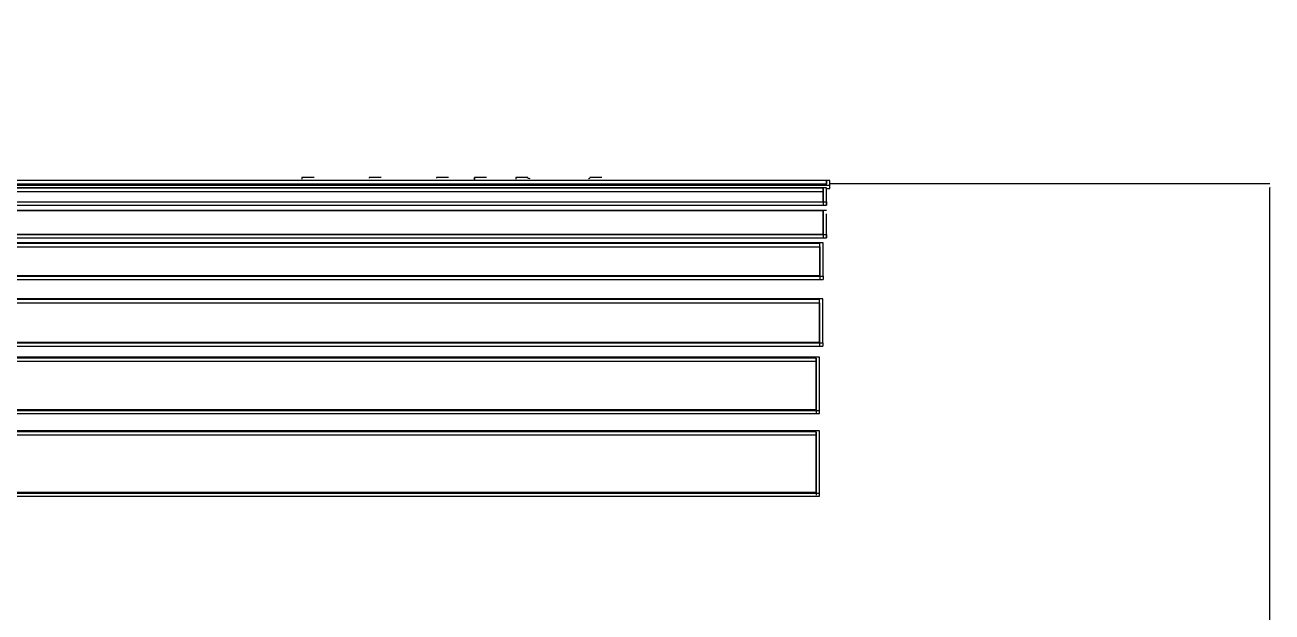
# Model space of a CAD drawing. Header units: millimetres. Extents: x 5231 to 7653, y 7068 to 7959.
# Drawn here: x 6753.39 to 6771.94, y 7416.84 to 7425.57 of the extents above; entities that cross this region are included whole.
import ezdxf

# ---------------------------------------------------------------- set-up
doc = ezdxf.new("R2010")
doc.units = ezdxf.units.MM

msp = doc.modelspace()

# ---------------------------------------------------------------- linework, layer by layer
at = {"color": 7, "linetype": 'Continuous', "lineweight": 25}
for p, q in [((6757.514, 7423.306), (6757.514, 7423.277)), ((6757.694, 7423.306), (6757.514, 7423.306)), ((6758.514, 7423.306), (6758.514, 7423.294)), ((6758.694, 7423.306), (6758.514, 7423.306)), ((6759.514, 7423.306), (6759.514, 7423.293)), ((6759.694, 7423.306), (6759.514, 7423.306)), ((6760.258, 7423.306), (6760.078, 7423.306)), ((6760.078, 7423.261), (6760.078, 7423.306)), ((6760.078, 7423.306), (6760.078, 7423.277)), ((6760.694, 7423.306), (6760.694, 7423.277)), ((6760.873, 7423.306), (6760.694, 7423.306)), ((6761.796, 7423.306), (6761.796, 7423.295)), ((6761.976, 7423.306), (6761.796, 7423.306)), ((6765.316, 7423.148), (6743.183, 7423.149)), ((6765.366, 7423.261), (6743.233, 7423.261)), ((6743.233, 7423.19), (6765.366, 7423.189)), ((6765.266, 7423.146), (6743.233, 7423.146)), ((6765.316, 7423.26), (6743.283, 7423.261)), ((6743.283, 7423.211), (6765.316, 7423.21)), ((6743.283, 7423.191), (6765.316, 7423.191)), ((6765.316, 7423.139), (6765.366, 7423.139)), ((6771.91, 7423.212), (6765.366, 7423.212)), ((6743.183, 7422.94), (6765.316, 7422.94)), ((6743.233, 7423.096), (6765.266, 7423.096)), ((6743.233, 7422.945), (6765.266, 7422.944)), ((6765.316, 7422.891), (6765.316, 7422.944)), ((6765.316, 7422.94), (6765.316, 7422.891)), ((6743.183, 7422.891), (6765.316, 7422.891)), ((6765.316, 7422.814), (6743.183, 7422.815)), ((6765.266, 7422.809), (6743.233, 7422.81)), ((6765.316, 7422.406), (6765.316, 7422.765)), ((6743.183, 7422.455), (6765.316, 7422.455)), ((6743.183, 7422.406), (6765.316, 7422.406)), ((6743.233, 7422.462), (6765.266, 7422.461)), ((6765.316, 7422.455), (6765.316, 7422.406)), ((6765.266, 7422.33), (6743.133, 7422.33)), ((6765.216, 7422.323), (6743.183, 7422.323)), ((6743.183, 7422.274), (6765.216, 7422.273)), ((6743.133, 7421.835), (6765.266, 7421.835)), ((6743.183, 7421.844), (6765.216, 7421.844)), ((6765.266, 7421.835), (6765.266, 7421.786)), ((6743.133, 7421.787), (6765.266, 7421.786)), ((6765.261, 7421.5), (6743.128, 7421.501)), ((6765.211, 7421.491), (6743.178, 7421.491)), ((6743.178, 7421.442), (6765.211, 7421.442)), ((6743.128, 7420.843), (6765.261, 7420.843)), ((6743.128, 7420.794), (6765.261, 7420.794)), ((6743.178, 7420.854), (6765.211, 7420.854)), ((6765.261, 7420.843), (6765.261, 7420.794)), ((6765.211, 7420.63), (6745.201, 7420.63)), ((6765.161, 7420.619), (6745.257, 7420.619)), ((6745.257, 7420.57), (6765.161, 7420.57)), ((6745.201, 7419.841), (6765.211, 7419.84)), ((6745.201, 7419.793), (6765.211, 7419.793)), ((6745.257, 7419.854), (6765.161, 7419.854)), ((6765.211, 7419.537), (6743.078, 7419.537)), ((6765.161, 7419.523), (6743.128, 7419.523)), ((6743.128, 7419.475), (6765.161, 7419.475)), ((6743.078, 7418.611), (6765.211, 7418.611)), ((6743.078, 7418.563), (6765.211, 7418.563)), ((6743.128, 7418.626), (6765.161, 7418.626))]:
    msp.add_line(p, q, dxfattribs=at)
at = {"color": 7, "linetype": 'Continuous', "lineweight": 25, "flags": 128}
for points in [[(6765.266, 7423.146), (6765.266, 7423.118), (6765.266, 7423.096)], [(6765.316, 7423.26), (6765.316, 7423.232), (6765.316, 7423.21)], [(6765.366, 7423.139), (6765.366, 7423.167), (6765.366, 7423.189)], [(6765.266, 7422.809), (6765.266, 7422.782), (6765.266, 7422.76)], [(6765.216, 7422.273), (6765.216, 7422.301), (6765.216, 7422.323)], [(6765.211, 7421.442), (6765.211, 7421.469), (6765.211, 7421.491)], [(6765.161, 7420.619), (6765.161, 7420.592), (6765.161, 7420.57)], [(6765.211, 7419.793), (6765.211, 7419.819), (6765.211, 7419.84)], [(6765.161, 7419.523), (6765.161, 7419.496), (6765.161, 7419.475)], [(6765.211, 7418.564), (6765.211, 7418.59), (6765.211, 7418.611)]]:
    msp.add_lwpolyline(points, dxfattribs=at)
at = {"color": 7, "linetype": 'Continuous', "lineweight": 25}
for radius in [93.74, 91.48]:
    msp.add_circle((6850.975, 7348.034), radius, dxfattribs=at)
for radius, start, end in [(100, 99.72326, 170.27674), (98.317, 98.66592, 171.33409), (97.319, 97.12436, 172.87564), (90.341, 353.64897, 186.35103), (89.875, 353.64897, 186.35103), (85.319, 353.33017, 186.66983), (84.287, 353.33017, 186.66983)]:
    msp.add_arc((6850.975, 7348.034), radius, start, end, dxfattribs=at)
for points, knots in [([(6760.873, 7423.298), (6760.873, 7423.297), (6760.872, 7423.294), (6760.892, 7423.292), (6760.901, 7423.29)], [0, 0, 0, 0, 0.559823, 1, 1, 1, 1]), ([(6761.775, 7423.288), (6761.783, 7423.29), (6761.797, 7423.292), (6761.796, 7423.294), (6761.796, 7423.295)], [0, 0, 0, 0, 0.559954, 1, 1, 1, 1]), ([(6765.266, 7422.944), (6765.266, 7422.969), (6765.266, 7423.019), (6765.266, 7423.087), (6765.266, 7423.125), (6765.266, 7423.146)], [0, 0, 0, 0, 0.309921, 0.619843, 1, 1, 1, 1]), ([(6765.316, 7423.191), (6765.316, 7423.202), (6765.316, 7423.225), (6765.316, 7423.249), (6765.316, 7423.256), (6765.316, 7423.26)], [0, 0, 0, 0, 0.309921, 0.619843, 1, 1, 1, 1]), ([(6765.316, 7422.94), (6765.316, 7422.965), (6765.316, 7423.015), (6765.316, 7423.087), (6765.316, 7423.126), (6765.316, 7423.148)], [0, 0, 0, 0, 0.300082, 0.600163, 1, 1, 1, 1]), ([(6765.366, 7423.189), (6765.366, 7423.201), (6765.366, 7423.224), (6765.366, 7423.249), (6765.366, 7423.257), (6765.366, 7423.261)], [0, 0, 0, 0, 0.300082, 0.600163, 1, 1, 1, 1]), ([(6771.911, 7409.027), (6771.911, 7409.119), (6771.911, 7410.408), (6771.911, 7412.699), (6771.911, 7415.588), (6771.911, 7418.043), (6771.91, 7420.044), (6771.91, 7421.58), (6771.91, 7422.625), (6771.91, 7423.172), (6771.91, 7423.156), (6771.91, 7423.149)], [0, 0, 0, 0, 0.009952, 0.139273, 0.268586, 0.397894, 0.527204, 0.656931, 0.786658, 0.919871, 1, 1, 1, 1]), ([(6765.266, 7423.096), (6765.266, 7423.065), (6765.266, 7423.009), (6765.266, 7422.93), (6765.266, 7422.894)], [0, 0, 0, 0, 0.5599989, 1, 1, 1, 1]), ([(6765.266, 7422.461), (6765.266, 7422.501), (6765.266, 7422.582), (6765.266, 7422.699), (6765.266, 7422.77), (6765.266, 7422.809)], [0, 0, 0, 0, 0.309921, 0.619843, 1, 1, 1, 1]), ([(6765.266, 7422.76), (6765.266, 7422.701), (6765.266, 7422.597), (6765.266, 7422.468), (6765.266, 7422.412)], [0, 0, 0, 0, 0.559999, 1, 1, 1, 1]), ([(6765.216, 7421.844), (6765.216, 7421.897), (6765.216, 7422.004), (6765.216, 7422.165), (6765.216, 7422.267), (6765.216, 7422.323)], [0, 0, 0, 0, 0.309921, 0.619843, 1, 1, 1, 1]), ([(6765.216, 7422.273), (6765.216, 7422.19), (6765.216, 7422.043), (6765.216, 7421.87), (6765.216, 7421.795)], [0, 0, 0, 0, 0.559999, 1, 1, 1, 1]), ([(6765.266, 7421.835), (6765.266, 7421.889), (6765.266, 7421.996), (6765.266, 7422.163), (6765.266, 7422.269), (6765.266, 7422.33)], [0, 0, 0, 0, 0.3000816, 0.6001633, 1, 1, 1, 1]), ([(6765.211, 7420.854), (6765.211, 7420.924), (6765.211, 7421.063), (6765.211, 7421.277), (6765.211, 7421.415), (6765.211, 7421.491)], [0, 0, 0, 0, 0.3099213, 0.6198426, 1, 1, 1, 1]), ([(6765.211, 7421.442), (6765.211, 7421.33), (6765.211, 7421.129), (6765.211, 7420.904), (6765.211, 7420.805)], [0, 0, 0, 0, 0.559999, 1, 1, 1, 1]), ([(6765.261, 7420.843), (6765.261, 7420.913), (6765.261, 7421.053), (6765.261, 7421.274), (6765.261, 7421.418), (6765.261, 7421.5)], [0, 0, 0, 0, 0.300082, 0.600163, 1, 1, 1, 1]), ([(6765.161, 7419.854), (6765.161, 7419.937), (6765.161, 7420.103), (6765.161, 7420.359), (6765.161, 7420.526), (6765.161, 7420.619)], [0, 0, 0, 0, 0.3099212, 0.6198425, 1, 1, 1, 1]), ([(6765.161, 7420.57), (6765.161, 7420.434), (6765.161, 7420.191), (6765.161, 7419.923), (6765.161, 7419.806)], [0, 0, 0, 0, 0.559999, 1, 1, 1, 1]), ([(6765.211, 7419.84), (6765.211, 7419.924), (6765.211, 7420.09), (6765.211, 7420.355), (6765.211, 7420.53), (6765.211, 7420.63)], [0, 0, 0, 0, 0.3000816, 0.6001632, 1, 1, 1, 1]), ([(6765.161, 7418.626), (6765.161, 7418.723), (6765.161, 7418.916), (6765.161, 7419.216), (6765.161, 7419.414), (6765.161, 7419.523)], [0, 0, 0, 0, 0.309921, 0.619843, 1, 1, 1, 1]), ([(6765.161, 7419.475), (6765.161, 7419.314), (6765.161, 7419.027), (6765.161, 7418.716), (6765.161, 7418.579)], [0, 0, 0, 0, 0.559999, 1, 1, 1, 1]), ([(6765.211, 7418.611), (6765.211, 7418.707), (6765.211, 7418.901), (6765.211, 7419.211), (6765.211, 7419.418), (6765.211, 7419.537)], [0, 0, 0, 0, 0.300082, 0.600163, 1, 1, 1, 1])]:
    msp.add_open_spline(points, degree=3, knots=knots, dxfattribs=at)

doc.saveas('drawing.dxf')
